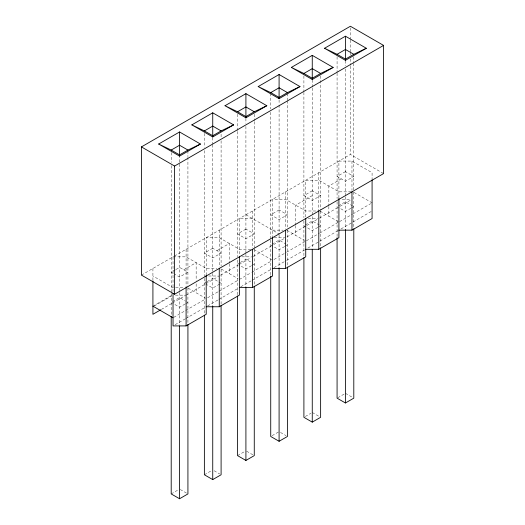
<?xml version="1.0" encoding="UTF-8"?>
<svg xmlns="http://www.w3.org/2000/svg" width="525" height="525" viewBox="0 0 525 525"><rect width="100%" height="100%" fill="white"/><g stroke="black" fill="none" stroke-linecap="round" stroke-linejoin="round"><path stroke-width="0.39" stroke-dasharray="2.62 1.97" d="M141.428 275.093L173.033 256.843L186.093 256.843L206.207 268.459L216.818 268.459M174.405 256.049L350.398 154.442L383.572 173.598M175.383 269.811L171.202 272.226L173.992 273.833M176.078 269.41L179.563 267.402L187.924 272.226L179.563 277.056L174.687 274.24M183.743 269.811L196.153 262.651L196.153 280.586M216.917 250.661L229.327 243.495L229.327 263.064M312.263 195.615L295.673 205.19L295.673 224.752M341.257 178.874L328.847 186.04L328.847 205.603M152.919 306.16L171.977 295.155M154.304 305.963L171.649 295.949M172.6 301.586L179.563 297.563L185.135 300.779M204.376 283.238L206.469 282.03M207.165 281.63L212.737 278.408L218.308 281.63M237.556 264.082L239.643 262.874M240.338 262.474L245.91 259.258L251.488 262.474M272.121 244.125L279.09 240.102L286.053 244.125M305.294 224.976L312.263 220.953L319.226 224.976M338.467 205.82L345.437 201.797L352.4 205.82M161.392 309.415L171.977 303.299M172.686 302.892L185.391 295.555M186.093 295.148L205.15 284.15M205.859 283.743L218.564 276.406M220.677 275.185L238.324 264.994M239.032 264.587L251.029 257.657M253.148 256.436L272.915 245.024M273.617 244.617L284.911 238.101M287.031 236.873L306.088 225.875M306.79 225.468L317.382 219.352M319.495 218.131L339.262 206.719M339.97 206.312L351.258 199.795M185.135 304.001L179.563 307.217L172.6 303.194M185.83 303.594L187.924 302.387L185.83 301.186M219.706 284.038L212.737 288.061L205.774 284.038M251.488 265.689L245.91 268.912L238.947 264.889M252.184 265.289L254.271 264.082L252.184 262.874M284.662 246.54L279.09 249.756L273.512 246.54M285.357 246.14L287.444 244.932M317.835 227.384L312.263 230.6L306.692 227.384M318.531 226.984L320.624 225.776M351.008 208.235L345.437 211.45L338.467 207.427M351.704 207.828L353.798 206.627M173.742 317.363L185.03 310.846M185.738 310.439L205.505 299.027M207.618 297.806L218.21 291.69M218.912 291.283L237.969 280.284M239.38 279.464L251.383 272.541M252.085 272.134L271.852 260.722M273.971 259.501L285.967 252.571M286.676 252.164L305.734 241.159M306.436 240.752L319.141 233.415M319.85 233.008L338.198 222.416M339.609 221.596L352.314 214.266M353.023 213.859L370.67 203.667M175.153 324.693L185.03 318.99M185.738 318.583L205.505 307.171M207.618 305.95L218.21 299.834M218.912 299.427L237.969 288.422M240.791 286.794L251.383 280.685M252.085 280.278L271.852 268.866M273.971 267.645L285.967 260.715M286.676 260.308L304.323 250.117M307.847 248.082L319.141 241.559M319.85 241.152L338.198 230.56M341.02 228.926L352.314 222.41M353.023 222.003L372.081 210.998M171.202 493.927L178.172 489.904M204.376 474.771L212.041 470.348M237.556 455.615L244.519 451.598M272.121 435.658L278.388 432.042M305.294 416.509L310.866 413.287M337.772 397.753L344.741 393.737M372.081 180.232L372.081 172.692L351.967 161.077L338.907 161.077L338.907 199.382M351.153 191.842L338.907 191.842L318.793 180.232L305.734 180.232L305.734 218.538M342.169 199.382L351.153 199.382M252.446 218.538L239.38 218.538L239.38 256.088M308.182 218.538L317.973 218.538M272.554 230.147L283.172 230.147M274.188 237.694L284.799 237.694M250.812 249.303L239.38 249.303L219.266 237.694L206.207 237.694L206.207 274.49M241.828 256.843L251.626 256.843M208.655 275.999L218.452 275.999M182.831 287.608L173.033 287.608L152.919 275.999M175.481 295.148L185.279 295.148M354.047 192.445L372.081 202.853M320.132 211.168L338.238 221.622M303.903 225.776L305.99 226.984M286.958 230.324L304.388 240.384M245.91 214.764L279.09 233.92M270.729 244.932L272.816 246.14M253.831 249.5L271.865 259.914M221.281 269.017L238.042 278.69M219.01 282.03L221.097 283.238M188.107 288.166L205.537 298.233M345.437 393.33L353.102 397.753M312.263 412.486L319.922 416.909M280.481 432.442L286.053 435.658M246.612 451.192L252.879 454.814M214.134 470.748L219.706 473.963M180.259 489.503L186.532 493.119M353.798 56.759L353.798 62.501M353.798 63.322L353.798 191.133M353.798 191.953L353.798 227.902M351.967 161.077L351.967 190.424M350.398 27.877L350.398 39.296M350.398 40.11L350.398 52.336M350.398 53.15L350.398 54.784M350.398 58.859L350.398 65.382M350.398 66.196L350.398 154.442M345.437 60.769L345.437 65.874M345.437 68.965L345.437 196.094M345.437 196.777L345.437 228.808M337.076 56.759L337.076 72.338M337.076 73.159L337.076 198.47M337.076 201.731L337.076 236.906M328.847 206.417L328.847 216.202M320.624 75.915L320.624 210.289M320.624 211.102L320.624 247.058M318.793 172.692L318.793 210.998L305.734 210.998L285.62 199.382L272.554 199.382L272.554 237.694M312.263 79.918L312.263 87.301M312.263 88.121L312.263 247.964M303.903 75.915L303.903 91.494M303.903 92.308L303.903 217.626M303.903 220.887L303.903 256.882M295.673 225.573L295.673 235.351M287.444 93.43L287.444 99.986M287.444 100.807L287.444 226.997M287.444 230.258L287.444 265.394M285.62 191.842L285.62 228.729M279.09 99.894L279.09 104.18M279.09 105L279.09 234.268M279.09 235.082L279.09 267.113M270.729 93.43L270.729 109.003M270.729 112.284L270.729 239.223M270.729 240.037L270.729 276.032M254.271 114.22L254.271 120.776M254.271 121.597L254.271 248.594M254.271 249.408L254.271 285.364M252.446 210.998L252.446 247.885M245.91 118.414L245.91 123.329M245.91 126.427L245.91 253.549M245.91 254.238L245.91 287.09M237.556 114.22L237.556 130.62M237.556 131.44L237.556 256.745M237.556 260.006L237.556 295.188M229.327 263.878L229.327 273.663M221.097 134.197L221.097 137.471M221.097 140.752L221.097 266.116M221.097 269.377L221.097 304.52M219.266 230.147L219.266 267.041M212.737 137.563L212.737 144.126M212.737 144.756L212.737 272.705M212.737 273.387L212.737 306.068M204.376 133.376L204.376 147.308M204.376 150.59L204.376 277.528M204.376 278.348L204.376 313.523M196.153 283.848L196.153 292.812M187.924 150.885L187.924 156.627M187.924 157.447L187.924 286.899M187.924 287.713L187.924 323.669M186.093 249.303L186.093 287.608M179.563 154.895L179.563 291.854M179.563 292.543L179.563 325.224M173.033 256.843L173.033 291.893M171.202 152.526L171.202 162.363M171.202 165.644L171.202 292.609M171.202 293.423L171.202 315.486M152.919 268.459L152.919 280.074M212.737 248.246L204.376 253.076L212.737 257.9L221.097 253.076L212.737 248.246M245.91 229.097L237.556 233.92L245.91 238.744L254.271 233.92L245.91 229.097M279.09 209.941L270.729 214.764L279.09 219.594L287.444 214.764L279.09 209.941M312.263 190.785L303.903 195.615L312.263 200.438L320.624 195.615L312.263 190.785M345.437 171.636L337.076 176.459L345.437 181.289L353.798 176.459L345.437 171.636"/><path stroke-width="0.79" d="M141.428 146.902L350.398 26.25L383.572 45.406L383.572 173.598L174.602 294.243L141.428 275.093L141.428 146.902L174.602 166.051L383.572 45.406M158.668 144.034L179.563 131.972L200.458 144.034L179.563 156.102L158.668 144.034L171.202 150.065L179.563 154.895L187.924 150.065L200.458 144.034M191.842 124.884L212.737 112.816L233.638 124.884L212.737 136.946L191.842 124.884L204.376 130.915L212.737 135.739L221.097 130.915L233.638 124.884M225.015 105.728L245.91 93.66L266.812 105.728L245.91 117.79L225.015 105.728L237.556 111.759L245.91 116.589L254.271 111.759L266.812 105.728M258.188 86.572L279.09 74.511L299.985 86.572L279.09 98.641L258.188 86.572L270.729 92.61L279.09 97.433L287.444 92.61L299.985 86.572M291.362 67.423L312.263 55.355L333.158 67.423L312.263 79.485L291.362 67.423L303.903 73.454L312.263 78.278L320.624 73.454L333.158 67.423M324.542 48.267L345.437 36.205L366.332 48.267L345.437 60.336L324.542 48.267L337.076 54.298L345.437 59.128L353.798 54.298L366.332 48.267M171.202 150.065L179.563 145.241L187.924 150.065M204.376 130.915L212.737 126.085L221.097 130.915M237.556 111.759L245.91 106.936L254.271 111.759M270.729 92.61L279.09 87.78L287.444 92.61M303.903 73.454L312.263 68.631L320.624 73.454M337.076 54.298L345.437 49.475L353.798 54.298M160.683 309.822L152.919 314.304L152.919 280.888M173.033 293.317L173.033 325.913L186.093 325.913L206.207 314.304L206.207 274.975M206.207 306.764L219.266 306.764L239.38 295.148L239.38 256.64M239.38 287.608L252.446 287.608L272.554 275.999L272.554 237.484M272.554 268.459L285.62 268.459L305.734 256.843L305.734 218.334M305.734 249.303L318.793 249.303L338.907 237.694L338.907 198.365M338.907 230.153L351.967 230.153L372.081 218.538L372.081 180.029M171.202 316.306L171.202 493.927L179.563 498.75L187.924 493.927L187.924 324.489M204.376 315.158L204.376 474.771L212.737 479.594L221.097 474.771L221.097 305.333M237.556 296.008L237.556 455.615L245.91 460.445L254.271 455.615L254.271 286.184M270.729 276.032L270.729 436.465L279.09 441.289L287.444 436.465L287.444 267.028M303.903 257.696L303.903 417.309L312.263 422.139L320.624 417.309L320.624 247.879M337.076 237.727L337.076 398.16L345.437 402.983L353.798 398.16L353.798 228.723M152.919 306.16L173.033 317.769M351.967 191.842L351.967 230.153M345.437 36.205L345.437 60.336M345.437 229.458L345.437 402.983M318.793 210.998L318.793 249.303M312.263 55.355L312.263 79.485M312.263 249.427L312.263 422.139M285.62 230.147L285.62 268.459M279.09 74.511L279.09 98.641M279.09 267.763L279.09 441.289M252.446 249.303L252.446 287.608M245.91 93.66L245.91 117.79M245.91 287.733L245.91 460.445M219.266 268.459L219.266 306.764M212.737 112.816L212.737 136.946M212.737 306.068L212.737 479.594M186.093 287.608L186.093 325.913M179.563 131.972L179.563 156.102M179.563 326.045L179.563 498.75M174.602 166.051L174.602 294.243"/></g></svg>
